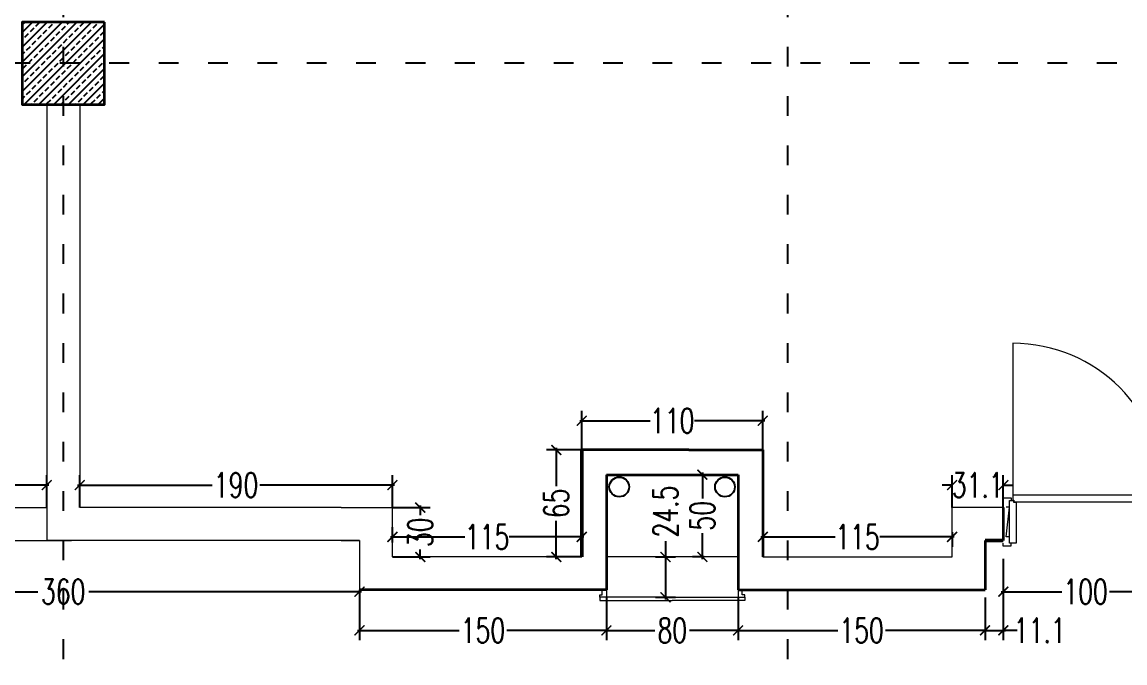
# Model space of a CAD drawing. Header units: centimetres. Extents: x -3207095 to 15275363, y -32656 to 4798027.
# Drawn here: x 687675 to 688345, y 4471508 to 4471897 of the extents above; entities that cross this region are included whole.
import ezdxf

# ---------------------------------------------------------------- set-up
doc = ezdxf.new("R2010")
doc.units = ezdxf.units.CM
doc.linetypes.add('ACAD_ISO03W100', pattern=[30, 12, -18])
doc.linetypes.add('DUZ', pattern=[500, 500])
doc.layers.get('0').update_dxf_attribs({"color": 1, "linetype": 'DUZ'})
for name, color, linetype in [('DIM', 1, 'DUZ'), ('KOLTAR_F', 145, 'Continuous'), ('TESİSAT', 57, 'Continuous')]:
    doc.layers.add(name, color=color, linetype=linetype)
for name, color, linetype, lineweight in [('DUV', 220, 'Continuous', 50), ('DUVAR', 7, 'Continuous', 35), ('iç duvar', 7, 'Continuous', 50), ('KAPEN', 151, 'Continuous', 9), ('KOLON_F', 3, 'Continuous', 35)]:
    doc.layers.add(name, color=color, linetype=linetype, lineweight=lineweight)
doc.styles.add('DIM', font='ROMANSTW.SHX', dxfattribs={"width": 0.7})
doc.dimstyles.new('1_100', dxfattribs={"dimtxt": 15, "dimasz": 6, "dimexe": 6, "dimexo": 0, "dimgap": 2, "dimtad": 0, "dimdec": 1, "dimzin": 11, "dimdsep": 46, "dimtxsty": 'DIM', "dimblk": 'ARCHTICK', "dimcen": 3, "dimdle": 1.25, "dimclrt": 2, "dimadec": 0, "dimazin": 0, "dimtfac": 1.25, "dimtdec": 1, "dimtix": 1, "dimtofl": 0, "dimtmove": 1, "dimatfit": 3, "dimldrblk": 'ARCHTICK', "dimfxl": 20, "dimfxlon": 1, "dimtolj": 1, "dimtzin": 0, "dimarcsym": 0})

# ---------------------------------------------------------------- blocks, each defined once
blk = doc.blocks.new('K210')
for p, q in [((0.04, 0.985), (0.04, 0.032)), ((0.04, 0.032), (0.047, 0.032)), ((0.047, 0.032), (0.047, 0.022)), ((0.047, 0.022), (0.953, 0.022)), ((0.953, 0.032), (0.96, 0.032)), ((0.953, 0.022), (0.953, 0.032)), ((0.96, 0.032), (0.96, 0.065))]:
    blk.add_line(p, q)
for points in [[(-0.02, 0.03), (-0.02, 0.045), (0.03, 0.045), (0.03, 0.03)], [(0.04, 0.065), (0.96, 0.065)], [(1.02, 0.03), (1.02, 0.045), (0.97, 0.045), (0.97, 0.03)], [(0.02, -0.19), (0, -0.19), (0.02, -0.01), (0, -0.01)], [(0.98, -0.19), (1, -0.19), (0.98, -0.01), (1, -0.01)], [(-0.02, -0.23), (-0.02, -0.245), (0.03, -0.245), (0.03, -0.23)], [(1.02, -0.23), (1.02, -0.245), (0.97, -0.245), (0.97, -0.23)]]:
    blk.add_lwpolyline(points)
for points in [[(0.02, 0.03), (0.045, 0.03), (0.045, 0.02), (0.06, 0.02), (0.06, -0.23), (0.02, -0.23)], [(0.98, 0.03), (0.955, 0.03), (0.955, 0.02), (0.94, 0.02), (0.94, -0.23), (0.98, -0.23)]]:
    blk.add_lwpolyline(points, close=True)
blk.add_arc((0.04, 0.065), 0.92, 0, 90)
blk = doc.blocks.new('_ArchTick')
at = {"color": 0, "linetype": 'ByBlock', "const_width": 0.15}
blk.add_lwpolyline([(-0.5, -0.5), (0.5, 0.5)], dxfattribs=at)
blk = doc.blocks.new('*D968')
at = {"layer": 'Defpoints', "color": 0, "linetype": 'Continuous', "lineweight": 5, "transparency": 16777216}
for p in [(687520.2, 4471551.97), (687880.2, 4471551.97), (687880.2, 4471550.89)]:
    blk.add_point(p, dxfattribs=at)
at = {"layer": 'DIM', "color": 0, "linetype": 'Continuous', "lineweight": -2, "transparency": 16777216}
for p, q in [((687518.95, 4471550.89), (687684.7, 4471550.89)), ((687520.2, 4471551.97), (687520.2, 4471544.89)), ((687881.45, 4471550.89), (687715.7, 4471550.89)), ((687880.2, 4471551.97), (687880.2, 4471544.89))]:
    blk.add_line(p, q, dxfattribs=at)
at = {"layer": 'DIM', "color": 0, "linetype": 'Continuous', "lineweight": -2, "transparency": 16777216, "xscale": 6, "yscale": 6, "zscale": 6, "rotation": 180}
blk.add_blockref('_ArchTick', (687520.2, 4471550.89), dxfattribs=at)
at = {"layer": 'DIM', "color": 0, "linetype": 'Continuous', "lineweight": -2, "transparency": 16777216, "xscale": 6, "yscale": 6, "zscale": 6}
blk.add_blockref('_ArchTick', (687880.2, 4471550.89), dxfattribs=at)
at = {"layer": 'DIM', "color": 2, "linetype": 'Continuous', "lineweight": 5, "transparency": 16777216, "insert": (687700.2, 4471550.89), "char_height": 15, "attachment_point": 5, "style": 'DIM'}
blk.add_mtext('\\A1;360', dxfattribs=at)
blk = doc.blocks.new('*D969')
at = {"layer": 'Defpoints', "color": 0, "linetype": 'Continuous', "lineweight": 5, "transparency": 16777216}
for p in [(688030.2, 4471551.97), (687880.2, 4471544.89), (688030.2, 4471527.39)]:
    blk.add_point(p, dxfattribs=at)
at = {"layer": 'DIM', "color": 0, "linetype": 'Continuous', "lineweight": -2, "transparency": 16777216}
for p, q in [((688030.2, 4471547.39), (688030.2, 4471521.39)), ((687880.2, 4471544.89), (687880.2, 4471521.39)), ((687878.95, 4471527.39), (687940.7, 4471527.39)), ((688031.45, 4471527.39), (687969.7, 4471527.39))]:
    blk.add_line(p, q, dxfattribs=at)
at = {"layer": 'DIM', "color": 0, "linetype": 'Continuous', "lineweight": -2, "transparency": 16777216, "xscale": 6, "yscale": 6, "zscale": 6, "rotation": 180}
blk.add_blockref('_ArchTick', (687880.2, 4471527.39), dxfattribs=at)
at = {"layer": 'DIM', "color": 0, "linetype": 'Continuous', "lineweight": -2, "transparency": 16777216, "xscale": 6, "yscale": 6, "zscale": 6}
blk.add_blockref('_ArchTick', (688030.2, 4471527.39), dxfattribs=at)
at = {"layer": 'DIM', "color": 2, "linetype": 'Continuous', "lineweight": 5, "transparency": 16777216, "insert": (687955.2, 4471527.39), "char_height": 15, "attachment_point": 5, "style": 'DIM'}
blk.add_mtext('\\A1;150', dxfattribs=at)
blk = doc.blocks.new('*D970')
at = {"layer": 'Defpoints', "color": 0, "linetype": 'Continuous', "lineweight": 5, "transparency": 16777216}
for p in [(688030.2, 4471551.97), (688110.2, 4471551.97), (688110.2, 4471527.39)]:
    blk.add_point(p, dxfattribs=at)
at = {"layer": 'DIM', "color": 0, "linetype": 'Continuous', "lineweight": -2, "transparency": 16777216}
for p, q in [((688030.2, 4471547.39), (688030.2, 4471521.39)), ((688110.2, 4471547.39), (688110.2, 4471521.39)), ((688028.95, 4471527.39), (688059.7, 4471527.39)), ((688111.45, 4471527.39), (688080.7, 4471527.39))]:
    blk.add_line(p, q, dxfattribs=at)
at = {"layer": 'DIM', "color": 0, "linetype": 'Continuous', "lineweight": -2, "transparency": 16777216, "xscale": 6, "yscale": 6, "zscale": 6, "rotation": 180}
blk.add_blockref('_ArchTick', (688030.2, 4471527.39), dxfattribs=at)
at = {"layer": 'DIM', "color": 0, "linetype": 'Continuous', "lineweight": -2, "transparency": 16777216, "xscale": 6, "yscale": 6, "zscale": 6}
blk.add_blockref('_ArchTick', (688110.2, 4471527.39), dxfattribs=at)
at = {"layer": 'DIM', "color": 2, "linetype": 'Continuous', "lineweight": 5, "transparency": 16777216, "insert": (688070.2, 4471527.39), "char_height": 15, "attachment_point": 5, "style": 'DIM'}
blk.add_mtext('\\A1;80', dxfattribs=at)
blk = doc.blocks.new('*D971')
at = {"layer": 'Defpoints', "color": 0, "linetype": 'Continuous', "lineweight": 5, "transparency": 16777216}
for p in [(688110.2, 4471551.97), (688260.2, 4471551.97), (688260.2, 4471527.39)]:
    blk.add_point(p, dxfattribs=at)
at = {"layer": 'DIM', "color": 0, "linetype": 'Continuous', "lineweight": -2, "transparency": 16777216}
for p, q in [((688110.2, 4471547.39), (688110.2, 4471521.39)), ((688260.2, 4471547.39), (688260.2, 4471521.39)), ((688108.95, 4471527.39), (688170.7, 4471527.39)), ((688261.45, 4471527.39), (688199.7, 4471527.39))]:
    blk.add_line(p, q, dxfattribs=at)
at = {"layer": 'DIM', "color": 0, "linetype": 'Continuous', "lineweight": -2, "transparency": 16777216, "xscale": 6, "yscale": 6, "zscale": 6, "rotation": 180}
blk.add_blockref('_ArchTick', (688110.2, 4471527.39), dxfattribs=at)
at = {"layer": 'DIM', "color": 0, "linetype": 'Continuous', "lineweight": -2, "transparency": 16777216, "xscale": 6, "yscale": 6, "zscale": 6}
blk.add_blockref('_ArchTick', (688260.2, 4471527.39), dxfattribs=at)
at = {"layer": 'DIM', "color": 2, "linetype": 'Continuous', "lineweight": 5, "transparency": 16777216, "insert": (688185.2, 4471527.39), "char_height": 15, "attachment_point": 5, "style": 'DIM'}
blk.add_mtext('\\A1;150', dxfattribs=at)
blk = doc.blocks.new('*D972')
at = {"layer": 'Defpoints', "color": 0, "linetype": 'Continuous', "lineweight": 5, "transparency": 16777216}
for p in [(688271.31, 4471581.97), (688371.31, 4471581.96), (688371.31, 4471550.89)]:
    blk.add_point(p, dxfattribs=at)
at = {"layer": 'DIM', "color": 0, "linetype": 'Continuous', "lineweight": -2, "transparency": 16777216}
for p, q in [((688271.31, 4471570.89), (688271.31, 4471544.89)), ((688371.31, 4471570.89), (688371.31, 4471544.89)), ((688270.06, 4471550.89), (688306.81, 4471550.89)), ((688372.56, 4471550.89), (688335.81, 4471550.89))]:
    blk.add_line(p, q, dxfattribs=at)
at = {"layer": 'DIM', "color": 0, "linetype": 'Continuous', "lineweight": -2, "transparency": 16777216, "xscale": 6, "yscale": 6, "zscale": 6, "rotation": 180}
blk.add_blockref('_ArchTick', (688271.31, 4471550.89), dxfattribs=at)
at = {"layer": 'DIM', "color": 0, "linetype": 'Continuous', "lineweight": -2, "transparency": 16777216, "xscale": 6, "yscale": 6, "zscale": 6}
blk.add_blockref('_ArchTick', (688371.31, 4471550.89), dxfattribs=at)
at = {"layer": 'DIM', "color": 2, "linetype": 'Continuous', "lineweight": 5, "transparency": 16777216, "insert": (688321.31, 4471550.89), "char_height": 15, "attachment_point": 5, "style": 'DIM'}
blk.add_mtext('\\A1;100', dxfattribs=at)
blk = doc.blocks.new('*D982')
at = {"layer": 'Defpoints', "color": 0, "linetype": 'Continuous', "lineweight": 5, "transparency": 16777216}
for p in [(688089.63, 4471621.97), (688088.5, 4471571.97), (688089.63, 4471571.97)]:
    blk.add_point(p, dxfattribs=at)
at = {"layer": 'DIM', "color": 0, "linetype": 'Continuous', "lineweight": -2, "transparency": 16777216}
for p, q in [((688089.63, 4471621.97), (688082.5, 4471621.97)), ((688088.5, 4471623.22), (688088.5, 4471607.47)), ((688088.5, 4471570.72), (688088.5, 4471586.47)), ((688089.63, 4471571.97), (688082.5, 4471571.97))]:
    blk.add_line(p, q, dxfattribs=at)
at = {"layer": 'DIM', "color": 0, "linetype": 'Continuous', "lineweight": -2, "transparency": 16777216, "xscale": 6, "yscale": 6, "zscale": 6}
for p, rotation in [((688088.5, 4471621.97), 90), ((688088.5, 4471571.97), 270)]:
    blk.add_blockref('_ArchTick', p, dxfattribs=dict(at, rotation=rotation))
at = {"layer": 'DIM', "color": 2, "linetype": 'Continuous', "lineweight": 5, "transparency": 16777216, "insert": (688088.5, 4471596.97), "char_height": 15, "attachment_point": 5, "rotation": 90, "style": 'DIM'}
blk.add_mtext('\\A1;50', dxfattribs=at)
blk = doc.blocks.new('*D981')
at = {"layer": 'Defpoints', "color": 0, "linetype": 'Continuous', "lineweight": 5, "transparency": 16777216}
for p in [(688060.09, 4471571.97), (688060.09, 4471547.47), (688066.09, 4471547.47)]:
    blk.add_point(p, dxfattribs=at)
at = {"layer": 'DIM', "color": 0, "linetype": 'Continuous', "lineweight": -2, "transparency": 16777216}
for p, q in [((688066.09, 4471581.56), (688066.09, 4471571.97)), ((688060.09, 4471571.97), (688072.09, 4471571.97)), ((688066.09, 4471573.22), (688066.09, 4471546.22)), ((688060.09, 4471547.47), (688072.09, 4471547.47))]:
    blk.add_line(p, q, dxfattribs=at)
at = {"layer": 'DIM', "color": 0, "linetype": 'Continuous', "lineweight": -2, "transparency": 16777216, "xscale": 6, "yscale": 6, "zscale": 6}
for p, rotation in [((688066.09, 4471571.97), 90), ((688066.09, 4471547.47), 270)]:
    blk.add_blockref('_ArchTick', p, dxfattribs=dict(at, rotation=rotation))
at = {"layer": 'DIM', "color": 2, "linetype": 'Continuous', "lineweight": 5, "transparency": 16777216, "insert": (688066.09, 4471599.56), "char_height": 15, "attachment_point": 5, "rotation": 90, "style": 'DIM'}
blk.add_mtext('\\A1;24.5', dxfattribs=at)
blk = doc.blocks.new('*D995')
at = {"layer": 'Defpoints', "color": 0, "linetype": 'Continuous', "lineweight": 5, "transparency": 16777216}
for p in [(688260.2, 4471551.97), (688271.31, 4471551.97), (688271.31, 4471527.39)]:
    blk.add_point(p, dxfattribs=at)
at = {"layer": 'DIM', "color": 0, "linetype": 'Continuous', "lineweight": -2, "transparency": 16777216}
for p, q in [((688260.2, 4471547.39), (688260.2, 4471521.39)), ((688271.31, 4471547.39), (688271.31, 4471521.39)), ((688258.95, 4471527.39), (688272.56, 4471527.39)), ((688279.71, 4471527.39), (688271.31, 4471527.39))]:
    blk.add_line(p, q, dxfattribs=at)
at = {"layer": 'DIM', "color": 0, "linetype": 'Continuous', "lineweight": -2, "transparency": 16777216, "xscale": 6, "yscale": 6, "zscale": 6, "rotation": 180}
blk.add_blockref('_ArchTick', (688260.2, 4471527.39), dxfattribs=at)
at = {"layer": 'DIM', "color": 0, "linetype": 'Continuous', "lineweight": -2, "transparency": 16777216, "xscale": 6, "yscale": 6, "zscale": 6}
blk.add_blockref('_ArchTick', (688271.31, 4471527.39), dxfattribs=at)
at = {"layer": 'DIM', "color": 2, "linetype": 'Continuous', "lineweight": 5, "transparency": 16777216, "insert": (688293.46, 4471527.39), "char_height": 15, "attachment_point": 5, "style": 'DIM'}
blk.add_mtext('\\A1;11.1', dxfattribs=at)
blk = doc.blocks.new('*D1028')
at = {"layer": 'Defpoints', "color": 0, "linetype": 'Continuous', "lineweight": 5, "transparency": 16777216}
for p in [(687690.2, 4471615.64), (687500.2, 4471601.97), (687690.2, 4471601.97)]:
    blk.add_point(p, dxfattribs=at)
at = {"layer": 'DIM', "color": 0, "linetype": 'Continuous', "lineweight": -2, "transparency": 16777216}
for p, q in [((687500.2, 4471601.97), (687500.2, 4471621.64)), ((687690.2, 4471601.97), (687690.2, 4471621.64)), ((687498.95, 4471615.64), (687580.7, 4471615.64)), ((687691.45, 4471615.64), (687609.7, 4471615.64))]:
    blk.add_line(p, q, dxfattribs=at)
at = {"layer": 'DIM', "color": 0, "linetype": 'Continuous', "lineweight": -2, "transparency": 16777216, "xscale": 6, "yscale": 6, "zscale": 6, "rotation": 180}
blk.add_blockref('_ArchTick', (687500.2, 4471615.64), dxfattribs=at)
at = {"layer": 'DIM', "color": 0, "linetype": 'Continuous', "lineweight": -2, "transparency": 16777216, "xscale": 6, "yscale": 6, "zscale": 6}
blk.add_blockref('_ArchTick', (687690.2, 4471615.64), dxfattribs=at)
at = {"layer": 'DIM', "color": 2, "linetype": 'Continuous', "lineweight": 5, "transparency": 16777216, "insert": (687595.2, 4471615.64), "char_height": 15, "attachment_point": 5, "style": 'DIM'}
blk.add_mtext('\\A1;190', dxfattribs=at)
blk = doc.blocks.new('*D1043')
at = {"layer": 'Defpoints', "color": 0, "linetype": 'Continuous', "lineweight": 5, "transparency": 16777216}
for p in [(688240.2, 4471615.64), (688240.2, 4471601.97), (688271.31, 4471601.97)]:
    blk.add_point(p, dxfattribs=at)
at = {"layer": 'DIM', "color": 0, "linetype": 'Continuous', "lineweight": -2, "transparency": 16777216}
for p, q in [((688240.2, 4471601.97), (688240.2, 4471621.64)), ((688271.31, 4471601.97), (688271.31, 4471621.64)), ((688240.2, 4471615.64), (688234.2, 4471615.64)), ((688271.31, 4471615.64), (688277.31, 4471615.64))]:
    blk.add_line(p, q, dxfattribs=at)
at = {"layer": 'DIM', "color": 0, "linetype": 'Continuous', "lineweight": -2, "transparency": 16777216, "xscale": 6, "yscale": 6, "zscale": 6}
blk.add_blockref('_ArchTick', (688240.2, 4471615.64), dxfattribs=at)
at = {"layer": 'DIM', "color": 0, "linetype": 'Continuous', "lineweight": -2, "transparency": 16777216, "xscale": 6, "yscale": 6, "zscale": 6, "rotation": 180}
blk.add_blockref('_ArchTick', (688271.31, 4471615.64), dxfattribs=at)
at = {"layer": 'DIM', "color": 2, "linetype": 'Continuous', "lineweight": 5, "transparency": 16777216, "insert": (688255.76, 4471615.64), "char_height": 15, "attachment_point": 5, "style": 'DIM'}
blk.add_mtext('\\A1;31.1', dxfattribs=at)
blk = doc.blocks.new('*D1044')
at = {"layer": 'Defpoints', "color": 0, "linetype": 'Continuous', "lineweight": 5, "transparency": 16777216}
for p in [(688125.2, 4471586.97), (688240.2, 4471586.97), (688125.2, 4471584.16)]:
    blk.add_point(p, dxfattribs=at)
at = {"layer": 'DIM', "color": 0, "linetype": 'Continuous', "lineweight": -2, "transparency": 16777216}
for p, q in [((688125.2, 4471586.97), (688125.2, 4471578.16)), ((688240.2, 4471586.97), (688240.2, 4471578.16)), ((688123.95, 4471584.16), (688169.2, 4471584.16)), ((688241.45, 4471584.16), (688196.2, 4471584.16))]:
    blk.add_line(p, q, dxfattribs=at)
at = {"layer": 'DIM', "color": 0, "linetype": 'Continuous', "lineweight": -2, "transparency": 16777216, "xscale": 6, "yscale": 6, "zscale": 6, "rotation": 180}
blk.add_blockref('_ArchTick', (688125.2, 4471584.16), dxfattribs=at)
at = {"layer": 'DIM', "color": 0, "linetype": 'Continuous', "lineweight": -2, "transparency": 16777216, "xscale": 6, "yscale": 6, "zscale": 6}
blk.add_blockref('_ArchTick', (688240.2, 4471584.16), dxfattribs=at)
at = {"layer": 'DIM', "color": 2, "linetype": 'Continuous', "lineweight": 5, "transparency": 16777216, "insert": (688182.7, 4471584.16), "char_height": 15, "attachment_point": 5, "style": 'DIM'}
blk.add_mtext('\\A1;115', dxfattribs=at)
blk = doc.blocks.new('*D1045')
at = {"layer": 'Defpoints', "color": 0, "linetype": 'Continuous', "lineweight": 5, "transparency": 16777216}
for p in [(688015.2, 4471654.74), (688015.2, 4471636.97), (688125.2, 4471636.97)]:
    blk.add_point(p, dxfattribs=at)
at = {"layer": 'DIM', "color": 0, "linetype": 'Continuous', "lineweight": -2, "transparency": 16777216}
for p, q in [((688015.2, 4471636.97), (688015.2, 4471660.74)), ((688125.2, 4471636.97), (688125.2, 4471660.74)), ((688013.95, 4471654.74), (688056.7, 4471654.74)), ((688126.45, 4471654.74), (688083.7, 4471654.74))]:
    blk.add_line(p, q, dxfattribs=at)
at = {"layer": 'DIM', "color": 0, "linetype": 'Continuous', "lineweight": -2, "transparency": 16777216, "xscale": 6, "yscale": 6, "zscale": 6, "rotation": 180}
blk.add_blockref('_ArchTick', (688015.2, 4471654.74), dxfattribs=at)
at = {"layer": 'DIM', "color": 0, "linetype": 'Continuous', "lineweight": -2, "transparency": 16777216, "xscale": 6, "yscale": 6, "zscale": 6}
blk.add_blockref('_ArchTick', (688125.2, 4471654.74), dxfattribs=at)
at = {"layer": 'DIM', "color": 2, "linetype": 'Continuous', "lineweight": 5, "transparency": 16777216, "insert": (688070.2, 4471654.74), "char_height": 15, "attachment_point": 5, "style": 'DIM'}
blk.add_mtext('\\A1;110', dxfattribs=at)
blk = doc.blocks.new('*D1046')
at = {"layer": 'Defpoints', "color": 0, "linetype": 'Continuous', "lineweight": 5, "transparency": 16777216}
for p in [(688015.2, 4471636.97), (687999.76, 4471571.97), (688015.2, 4471571.97)]:
    blk.add_point(p, dxfattribs=at)
at = {"layer": 'DIM', "color": 0, "linetype": 'Continuous', "lineweight": -2, "transparency": 16777216}
for p, q in [((688015.2, 4471636.97), (687993.76, 4471636.97)), ((687999.76, 4471638.22), (687999.76, 4471614.97)), ((687999.76, 4471570.72), (687999.76, 4471593.97)), ((688015.2, 4471571.97), (687993.76, 4471571.97))]:
    blk.add_line(p, q, dxfattribs=at)
at = {"layer": 'DIM', "color": 0, "linetype": 'Continuous', "lineweight": -2, "transparency": 16777216, "xscale": 6, "yscale": 6, "zscale": 6}
for p, rotation in [((687999.76, 4471636.97), 90), ((687999.76, 4471571.97), 270)]:
    blk.add_blockref('_ArchTick', p, dxfattribs=dict(at, rotation=rotation))
at = {"layer": 'DIM', "color": 2, "linetype": 'Continuous', "lineweight": 5, "transparency": 16777216, "insert": (687999.76, 4471604.47), "char_height": 15, "attachment_point": 5, "rotation": 90, "style": 'DIM'}
blk.add_mtext('\\A1;65', dxfattribs=at)
blk = doc.blocks.new('*D1047')
at = {"layer": 'Defpoints', "color": 0, "linetype": 'Continuous', "lineweight": 5, "transparency": 16777216}
for p in [(687900.2, 4471584.16), (687900.2, 4471580.83), (688015.2, 4471580.83)]:
    blk.add_point(p, dxfattribs=at)
at = {"layer": 'DIM', "color": 0, "linetype": 'Continuous', "lineweight": -2, "transparency": 16777216}
for p, q in [((687900.2, 4471580.83), (687900.2, 4471590.16)), ((688015.2, 4471580.83), (688015.2, 4471590.16)), ((687898.95, 4471584.16), (687944.2, 4471584.16)), ((688016.45, 4471584.16), (687971.2, 4471584.16))]:
    blk.add_line(p, q, dxfattribs=at)
at = {"layer": 'DIM', "color": 0, "linetype": 'Continuous', "lineweight": -2, "transparency": 16777216, "xscale": 6, "yscale": 6, "zscale": 6, "rotation": 180}
blk.add_blockref('_ArchTick', (687900.2, 4471584.16), dxfattribs=at)
at = {"layer": 'DIM', "color": 0, "linetype": 'Continuous', "lineweight": -2, "transparency": 16777216, "xscale": 6, "yscale": 6, "zscale": 6}
blk.add_blockref('_ArchTick', (688015.2, 4471584.16), dxfattribs=at)
at = {"layer": 'DIM', "color": 2, "linetype": 'Continuous', "lineweight": 5, "transparency": 16777216, "insert": (687957.7, 4471584.16), "char_height": 15, "attachment_point": 5, "style": 'DIM'}
blk.add_mtext('\\A1;115', dxfattribs=at)
blk = doc.blocks.new('*D1048')
at = {"layer": 'Defpoints', "color": 0, "linetype": 'Continuous', "lineweight": 5, "transparency": 16777216}
for p in [(687710.2, 4471615.64), (687710.2, 4471601.97), (687900.2, 4471601.97)]:
    blk.add_point(p, dxfattribs=at)
at = {"layer": 'DIM', "color": 0, "linetype": 'Continuous', "lineweight": -2, "transparency": 16777216}
for p, q in [((687710.2, 4471601.97), (687710.2, 4471621.64)), ((687900.2, 4471601.97), (687900.2, 4471621.64)), ((687708.95, 4471615.64), (687790.7, 4471615.64)), ((687901.45, 4471615.64), (687819.7, 4471615.64))]:
    blk.add_line(p, q, dxfattribs=at)
at = {"layer": 'DIM', "color": 0, "linetype": 'Continuous', "lineweight": -2, "transparency": 16777216, "xscale": 6, "yscale": 6, "zscale": 6, "rotation": 180}
blk.add_blockref('_ArchTick', (687710.2, 4471615.64), dxfattribs=at)
at = {"layer": 'DIM', "color": 0, "linetype": 'Continuous', "lineweight": -2, "transparency": 16777216, "xscale": 6, "yscale": 6, "zscale": 6}
blk.add_blockref('_ArchTick', (687900.2, 4471615.64), dxfattribs=at)
at = {"layer": 'DIM', "color": 2, "linetype": 'Continuous', "lineweight": 5, "transparency": 16777216, "insert": (687805.2, 4471615.64), "char_height": 15, "attachment_point": 5, "style": 'DIM'}
blk.add_mtext('\\A1;190', dxfattribs=at)
blk = doc.blocks.new('*D1049')
at = {"layer": 'Defpoints', "color": 0, "linetype": 'Continuous', "lineweight": 5, "transparency": 16777216}
for p in [(687900.2, 4471601.97), (687917.12, 4471601.97), (687900.2, 4471571.97)]:
    blk.add_point(p, dxfattribs=at)
at = {"layer": 'DIM', "color": 0, "linetype": 'Continuous', "lineweight": -2, "transparency": 16777216}
for p, q in [((687900.2, 4471601.97), (687923.12, 4471601.97)), ((687917.12, 4471603.22), (687917.12, 4471597.47)), ((687917.12, 4471570.72), (687917.12, 4471576.47)), ((687900.2, 4471571.97), (687923.12, 4471571.97))]:
    blk.add_line(p, q, dxfattribs=at)
at = {"layer": 'DIM', "color": 0, "linetype": 'Continuous', "lineweight": -2, "transparency": 16777216, "xscale": 6, "yscale": 6, "zscale": 6}
for p, rotation in [((687917.12, 4471601.97), 90), ((687917.12, 4471571.97), 270)]:
    blk.add_blockref('_ArchTick', p, dxfattribs=dict(at, rotation=rotation))
at = {"layer": 'DIM', "color": 2, "linetype": 'Continuous', "lineweight": 5, "transparency": 16777216, "insert": (687917.12, 4471586.97), "char_height": 15, "attachment_point": 5, "rotation": 90, "style": 'DIM'}
blk.add_mtext('\\A1;30', dxfattribs=at)

msp = doc.modelspace()

# ---------------------------------------------------------------- hatches: boundary and pattern name
at = {"layer": 'KOLTAR_F'}
h = msp.add_hatch(dxfattribs=at)
h.set_pattern_fill('ANSI33', color=256, style=0)
h.set_pattern_definition([(45, (26351.7216, -32515.502), (-4.4901280605, 4.4901280605), []), (45, (26356.212, -32515.502), (-4.4901280605, 4.4901280605), [3.175, -1.5875])])
h.paths.add_polyline_path([(687725.2, 4471896.97), (687675.2, 4471896.97), (687675.2, 4471846.97), (687725.2, 4471846.97)])

# ---------------------------------------------------------------- linework, layer by layer
at = {"color": 232, "linetype": 'ACAD_ISO03W100'}
for p, q in [((687700.2, 4472511.97), (687700.2, 4469381.97)), ((688140.2, 4472511.97), (688140.2, 4469381.97)), ((689300.2, 4471871.97), (685360.2, 4471871.97))]:
    msp.add_line(p, q, dxfattribs=at)
at = {"layer": 'DUV'}
for p, q in [((688015.2, 4471636.97), (688015.2, 4471571.97)), ((688271.31, 4471581.97), (688260.2, 4471581.97))]:
    msp.add_line(p, q, dxfattribs=at)
at = {"layer": 'DUVAR'}
for p, q in [((688080.2, 4471636.97), (688015.2, 4471636.97)), ((688015.2, 4471636.97), (688015.2, 4471571.97)), ((688080.2, 4471636.97), (688125.2, 4471636.97)), ((688125.2, 4471636.97), (688125.2, 4471571.97)), ((688030.2, 4471621.97), (688110.2, 4471621.97)), ((688030.2, 4471621.97), (688030.2, 4471551.97)), ((688110.2, 4471621.97), (688110.2, 4471551.97)), ((688271.31, 4471601.97), (688271.31, 4471581.97)), ((688260.2, 4471581.97), (688260.2, 4471551.97)), ((688260.2, 4471581.97), (688271.31, 4471581.97)), ((688030.2, 4471551.97), (687880.2, 4471551.97)), ((688110.2, 4471551.97), (688260.2, 4471551.97))]:
    msp.add_line(p, q, dxfattribs=at)
at = {"layer": 'iç duvar', "color": 7, "lineweight": 18}
for p, q in [((687690.2, 4471846.97), (687690.2, 4471581.97)), ((687710.2, 4471846.97), (687710.2, 4471601.97)), ((687531.31, 4471601.97), (687690.2, 4471601.97)), ((687869.09, 4471601.97), (687710.2, 4471601.97)), ((687869.09, 4471601.97), (687900.2, 4471601.97)), ((687900.2, 4471571.97), (687900.2, 4471601.97)), ((688271.31, 4471601.97), (688240.2, 4471601.97)), ((688240.2, 4471571.97), (688240.2, 4471601.97)), ((687531.31, 4471581.97), (687705.2, 4471581.97)), ((687869.09, 4471581.97), (687690.2, 4471581.97)), ((687869.09, 4471581.97), (687880.2, 4471581.97)), ((687880.2, 4471581.97), (687869.09, 4471581.97)), ((687880.2, 4471581.97), (687880.2, 4471551.97)), ((688015.2, 4471571.97), (687900.2, 4471571.97)), ((688125.2, 4471571.97), (688240.2, 4471571.97))]:
    msp.add_line(p, q, dxfattribs=at)
at = {"layer": 'KAPEN'}
msp.add_line((688110.2, 4471571.97), (688030.2, 4471571.97), dxfattribs=at)
for points in [[(688030.2, 4471547.47), (688026.2, 4471547.47), (688026.2, 4471548.97), (688027.7, 4471548.97), (688027.7, 4471551.97), (688030.2, 4471551.97), (688030.2, 4471547.47)], [(688030.2, 4471547.47), (688026.2, 4471547.47), (688026.2, 4471548.97), (688027.7, 4471548.97), (688027.7, 4471551.97), (688030.2, 4471551.97), (688030.2, 4471547.47)], [(688110.2, 4471547.47), (688114.2, 4471547.47), (688114.2, 4471548.97), (688112.7, 4471548.97), (688112.7, 4471551.97), (688110.2, 4471551.97), (688110.2, 4471547.47)]]:
    msp.add_lwpolyline(points, close=True, dxfattribs=at)
for points in [[(688070.2, 4471547.47), (688026.2, 4471547.47), (688026.2, 4471545.47), (688070.2, 4471545.47)], [(688070.2, 4471547.47), (688114.2, 4471547.47), (688114.2, 4471545.47), (688070.2, 4471545.47)]]:
    msp.add_lwpolyline(points, dxfattribs=at)
at = {"layer": 'KOLON_F'}
msp.add_lwpolyline([(687725.2, 4471896.97), (687675.2, 4471896.97), (687675.2, 4471846.97), (687725.2, 4471846.97)], close=True, dxfattribs=at)
at = {"layer": 'TESİSAT', "color": 8}
for centre in [(688037.96, 4471614.54), (688102.23, 4471614.54)]:
    msp.add_circle(centre, 6, dxfattribs=at)

# ---------------------------------------------------------------- block references
at = {"layer": 'KAPEN', "xscale": 100, "yscale": 100, "zscale": 100}
msp.add_blockref('K210', (688273.04, 4471603.3), dxfattribs=at)

# ---------------------------------------------------------------- dimensions: what is measured, and where the dimension line sits
at = {"layer": 'DIM', "linetype": 'Continuous', "lineweight": 5}
for base, p1, p2, angle, picture, middle in [((688015.2, 4471654.74), (688125.2, 4471636.97), (688015.2, 4471636.97), 180, '*D1045', (688070.2, 4471654.74)), ((687999.76, 4471571.97), (688015.2, 4471636.97), (688015.2, 4471571.97), 90, '*D1046', (687999.76, 4471604.47)), ((687710.2, 4471615.64), (687900.2, 4471601.97), (687710.2, 4471601.97), 180, '*D1048', (687805.2, 4471615.64)), ((688088.5, 4471571.97), (688089.63, 4471621.97), (688089.63, 4471571.97), 90, '*D982', (688088.5, 4471596.97)), ((688240.2, 4471615.64), (688271.31, 4471601.97), (688240.2, 4471601.97), 180, '*D1043', (688255.76, 4471615.64)), ((687917.12, 4471601.97), (687900.2, 4471571.97), (687900.2, 4471601.97), 90, '*D1049', (687917.12, 4471586.97)), ((687900.2, 4471584.16), (688015.2, 4471580.83), (687900.2, 4471580.83), 180, '*D1047', (687957.7, 4471584.16)), ((688125.2, 4471584.16), (688240.2, 4471586.97), (688125.2, 4471586.97), 180, '*D1044', (688182.7, 4471584.16))]:
    dim = msp.add_linear_dim(base=base, p1=p1, p2=p2, angle=angle, dimstyle='1_100', dxfattribs=at)
    dim.commit()
    dim.dimension.update_dxf_attribs({"geometry": picture, "text_midpoint": middle})
for base, p1, p2, picture, middle in [((687690.2, 4471615.64), (687500.2, 4471601.97), (687690.2, 4471601.97), '*D1028', (687595.2, 4471615.64)), ((688371.31, 4471550.89), (688271.31, 4471581.97), (688371.31, 4471581.96), '*D972', (688321.31, 4471550.89)), ((687880.2, 4471550.89), (687520.2, 4471551.97), (687880.2, 4471551.97), '*D968', (687700.2, 4471550.89)), ((688030.2, 4471527.39), (687880.2, 4471544.89), (688030.2, 4471551.97), '*D969', (687955.2, 4471527.39)), ((688110.2, 4471527.39), (688030.2, 4471551.97), (688110.2, 4471551.97), '*D970', (688070.2, 4471527.39)), ((688260.2, 4471527.39), (688110.2, 4471551.97), (688260.2, 4471551.97), '*D971', (688185.2, 4471527.39))]:
    dim = msp.add_linear_dim(base=base, p1=p1, p2=p2, dimstyle='1_100', dxfattribs=at)
    dim.commit()
    dim.dimension.update_dxf_attribs({"geometry": picture, "text_midpoint": middle})
for base, p1, p2, angle, picture, middle in [((688066.09, 4471547.47), (688060.09, 4471571.97), (688060.09, 4471547.47), 90, '*D981', (688066.09, 4471599.56)), ((688271.31, 4471527.39), (688260.2, 4471551.97), (688271.31, 4471551.97), 180, '*D995', (688293.46, 4471524.39))]:
    dim = msp.add_linear_dim(base=base, p1=p1, p2=p2, angle=angle, dimstyle='1_100', dxfattribs=at)
    dim.commit()
    dim.dimension.update_dxf_attribs({"geometry": picture, "text_midpoint": middle, "dimtype": 160})

doc.saveas('drawing.dxf')
